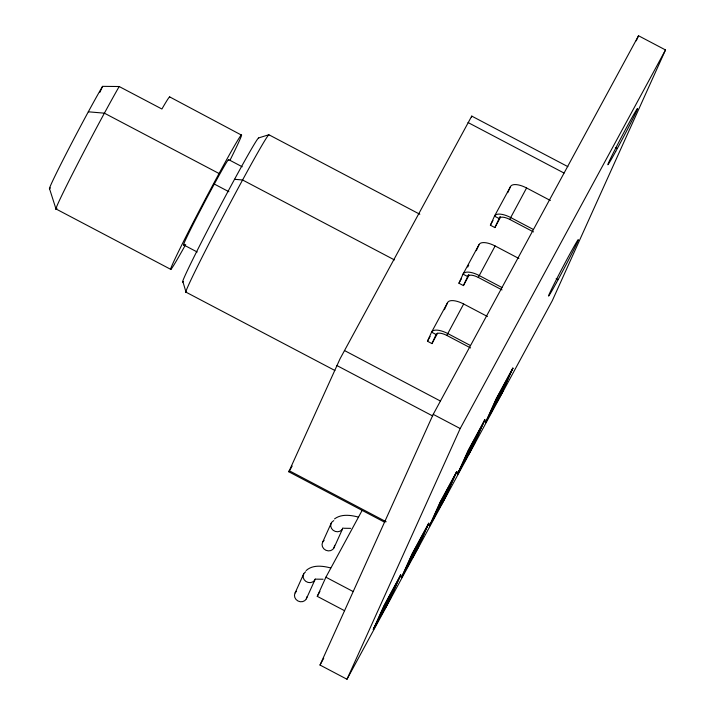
<?xml version="1.0" encoding="UTF-8"?>
<svg xmlns="http://www.w3.org/2000/svg" width="715" height="715" viewBox="0 0 715 715"><rect width="100%" height="100%" fill="white"/><g stroke="black" fill="none" stroke-linecap="round" stroke-linejoin="round"><path stroke-width="1.07" d="M384.867 522.343L288.806 471.775L340.09 358.707L471.748 116.107L567.88 166.649M471.82 116.089L471.408 117.135M418.177 547.288L418.382 546.76L412.457 557.986L418.069 547.52L428.687 523.237L412.135 553.768L401.33 577.684L418.114 547.279L428.687 523.237M99.868 92.333L102.567 86.354L119.182 86.524L161.903 109.011A76.246 2.091 -62.2 0 1 169.607 97.535M295.098 592.941L303.741 573.805M322.688 542.059L331.331 522.915M306.333 598.857L314.975 579.722M333.932 547.976L342.574 528.841M437.643 333.127L431.967 343.602L427.472 341.234L431.574 332.144L447.581 302.633A15.247 6.283 28.5 0 1 463.66 303.991L487.442 316.504M444.39 309.702L447.581 302.633M344.541 610.699L317.263 596.346L325.906 577.202L362.049 510.564M469.103 275.123L463.427 285.589L458.932 283.229L463.034 274.131L479.041 244.619A15.247 6.283 28.5 0 1 495.12 245.978L518.902 258.499M431.967 343.602L436.07 334.513A10.162 4.192 28.5 0 1 446.795 335.415L470.568 347.937M476.306 250.679L479.041 244.619M500.563 217.11L494.887 227.584L490.392 225.216L494.494 216.127L510.501 186.606A15.247 6.283 28.5 0 1 526.58 187.965L550.362 200.486M463.427 285.589L468.566 274.596M507.766 192.666L510.501 186.606M494.887 227.584L500.026 216.582M446.795 335.415L463.66 303.991M501.939 287.51L479.113 275.49A15.247 6.283 28.5 0 0 463.034 274.131L467.53 276.499A10.162 4.192 28.5 0 1 478.255 277.411L495.12 245.978M533.399 229.497L510.573 217.485A15.247 6.283 28.5 0 0 494.494 216.127L498.99 218.486A10.162 4.192 28.5 0 1 509.706 219.398L526.58 187.965M320.016 665.048L433.21 414.351L638.531 35.75L665.504 49.952L552.311 300.649L346.99 679.25L320.016 665.048L323.734 658.184M346.99 679.25L460.192 428.544L665.504 49.952M636.234 40.827L638.531 35.75M373.293 629.388L384.098 605.471L400.65 574.932L390.077 598.973L373.293 629.388L389.854 598.857L400.65 574.932M373.516 629.504L384.321 605.587L400.874 575.057M401.553 577.809L412.358 553.884L428.92 523.353M429.366 525.99L440.172 502.064L456.724 471.534L446.151 495.575L429.366 525.99L445.928 495.459L456.724 471.534M429.599 526.106L440.395 502.18L456.957 471.65M457.403 474.286L468.209 450.361L484.77 419.83L474.188 443.872L457.403 474.286L473.965 443.756L484.77 419.83M457.636 474.402L468.432 450.486L484.993 419.946M485.449 422.583L496.246 398.666L512.807 368.136L502.225 392.169L485.449 422.583L500.455 394.912M485.673 422.708L496.469 398.782L513.03 368.252M502.457 391.06L512.807 368.136M446.24 493.636L447.42 491.008L439.144 506.747L445.007 496.076M389.711 597.946L391.346 594.415L383.07 610.145L384.402 607.956M417.497 546.734L419.383 542.712L411.089 558.442L417.238 547.243M445.534 495.03L445.785 494.539M473.312 443.845L475.457 439.314L467.181 455.044L472.186 446.044M501.349 392.142L503.494 387.61L495.227 403.34L499.624 395.484M389.201 598.947L385.412 606.141M472.767 444.918L473.044 444.373M501.081 392.669L500.518 393.777M499.919 394.912L500.223 394.34M427.472 341.234L430.055 336.479M458.932 283.229L461.515 278.466M467.708 267.044L468.736 265.14M490.392 225.216L492.975 220.452M317.263 596.346L319.918 591.439M401.33 577.684L414.78 552.883M415.817 550.97L417.891 547.154M291.774 466.797L292.167 466.073M385.144 606.633L384.634 607.544M291.041 468.119L291.398 467.476M290.388 469.272L290.701 468.718M289.834 470.229L289.396 470.971M289.218 471.257L288.824 471.793M306.136 570.561C312.723 564.501 322.787 565.869 330.714 567.96M334.531 518.911C341.323 513.79 350.636 515.041 358.313 517.07M258.446 137.977L268.867 134.742L419.821 214.259M343.835 528.269L350.672 528.349M316.236 579.15L323.082 579.239M88.311 111.808L104.39 113.167L219.049 173.513M234.52 179.295L242.564 179.974L394.448 259.92M615.365 147.54L617.286 148.55M468.048 122.533L564.028 173.048M509.706 219.398L533.488 231.91M556.172 278.627L558.102 279.645M478.255 277.411L502.028 289.924M228.603 159.615L242.242 166.792M214.294 184.041L228.907 191.727M470.479 345.524L447.653 333.503A15.247 6.283 28.5 0 0 431.574 332.144L436.07 334.513M183.558 244.825L197.197 252.011M344.416 350.502L440.395 401.026M56.271 209.102L170.921 269.457M433.21 414.351L460.192 428.544M336.738 365.463L432.718 415.987M334.888 370.486L186.016 292.176L182.942 281.853M289.209 470.72L386.171 521.762M325.906 577.202L353.183 591.564M169.669 96.891L241.241 134.983M49.496 188.59L55.931 208.816M50.363 187.857A60.998 1.671 -62.2 0 1 49.925 188.429M49.639 188.715A60.998 1.671 -62.2 0 1 69.176 147.951A60.998 1.671 -62.2 0 1 102.567 86.354M56.959 208.235A76.246 2.091 -62.2 0 1 75.593 167.855A76.246 2.091 -62.2 0 1 119.182 86.524M185.694 244.485A76.246 2.091 -62.2 0 1 178.509 251.591A76.246 2.091 -62.2 0 1 230.498 152.751A76.246 2.091 -62.2 0 1 230.087 160.071M184.247 244.253A48.289 1.323 -62.2 0 1 204.615 202.175A48.289 1.323 -62.2 0 1 228.451 160.205M183.344 281.46A81.331 2.225 -62.2 0 1 218.218 209.835A81.331 2.225 -62.2 0 1 258.589 138.379M186.588 291.72A88.955 2.431 -62.2 0 1 224.733 213.374A88.955 2.431 -62.2 0 1 268.885 135.224M342.986 527.858A6.355 5.783 24.3 0 1 333.145 530.289A6.355 5.783 24.3 0 1 333.762 520.618M334.575 545.304A6.355 5.783 24.3 0 1 325.834 550.246A6.355 5.783 24.3 0 1 324.101 540.388M315.387 578.748A6.355 5.783 24.3 0 1 305.806 581.367A6.355 5.783 24.3 0 1 305.636 571.803M306.958 596.784A6.355 5.783 24.3 0 1 297.958 600.993A6.355 5.783 24.3 0 1 296.51 591.278M384.867 608.814L390.783 597.651L384.867 608.814M441.164 505.005L447.081 493.842L441.164 505.005M468.763 454.114L474.68 442.951L468.763 454.114M497.461 401.195L503.378 390.033L497.461 401.195M556.467 282.648A31.773 0.867 -62.2 0 0 578.31 239.588A31.773 0.867 -62.2 0 0 555.725 280.816A31.773 0.867 -62.2 0 0 556.467 282.648M615.651 151.553A31.773 0.867 -62.2 0 0 637.503 108.492A31.773 0.867 -62.2 0 0 614.918 149.721A31.773 0.867 -62.2 0 0 615.651 151.553"/></g></svg>
